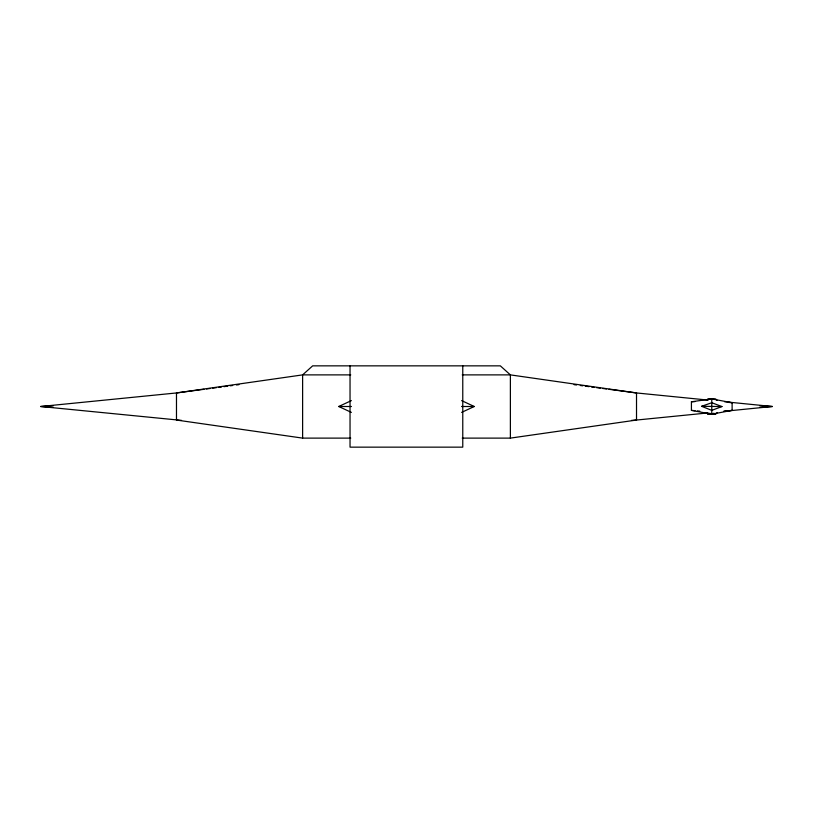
<?xml version="1.0" encoding="UTF-8"?>
<svg xmlns="http://www.w3.org/2000/svg" width="813" height="813" viewBox="0 0 813 813"><rect width="100%" height="100%" fill="white"/><g stroke="black" fill="none" stroke-linecap="round" stroke-linejoin="round"><path stroke-width="1.22" d="M706.426 400.443L707.96 398.919L715.582 398.919L717.107 400.443M706.426 412.648L707.96 414.173L715.582 414.173L717.107 412.648M707.96 414.173L709.861 413.217M351.379 412.394L338.747 406.5L351.379 400.606M461.621 412.394L474.253 406.5L461.621 400.606M721.944 406.541L711.771 410.362L701.599 406.307L711.771 402.73L721.944 406.541L701.599 406.307M711.771 414.173L732.117 410.362L732.117 402.73L711.771 398.919L691.426 401.774L691.426 410.362L711.771 414.173L711.771 398.919M462.241 438.116L510.381 438.116L636.518 420.047L708.204 412.902M203.972 389.305L176.482 392.953L40.65 406.5L181.523 420.382M206.472 388.97L210.211 388.472M212.711 388.147L216.461 387.649M218.961 387.313L221.461 386.988M223.961 386.653L227.701 386.155M230.201 385.819L232.701 385.494M236.451 384.996L238.951 384.661M724.556 411.266L772.35 406.5L724.556 401.734M723.743 411.144L726.131 410.921M728.529 410.697L732.117 410.362M53.231 405.667L40.65 406.5L53.231 407.333M759.769 407.333L772.35 406.5L759.769 405.667M631.477 420.382L636.518 420.047L636.518 392.953L510.381 374.884L462.241 374.884M691.426 401.774L695.013 401.602M350.759 374.884L302.619 374.884L176.482 392.953L176.482 420.047L302.619 438.116L350.759 438.116M338.747 406.5L351.44 406.5M461.56 406.5L474.253 406.5M728.529 402.394L732.117 402.73M691.426 410.362L695.013 410.697M697.412 410.921L699.8 411.144M708.204 400.098L636.518 392.953L609.028 389.305M574.049 384.661L576.549 384.996M580.299 385.494L582.799 385.819M585.299 386.155L589.039 386.653M591.539 386.988L594.039 387.313M596.539 387.649L600.289 388.147M602.789 388.472L606.528 388.97M713.682 413.217L715.582 414.173M510.381 438.116L510.381 374.884L500.341 365.85L312.659 365.85L302.619 374.884L302.619 438.116M462.77 365.85L462.77 447.15L350.037 447.15L350.037 365.85"/></g></svg>
